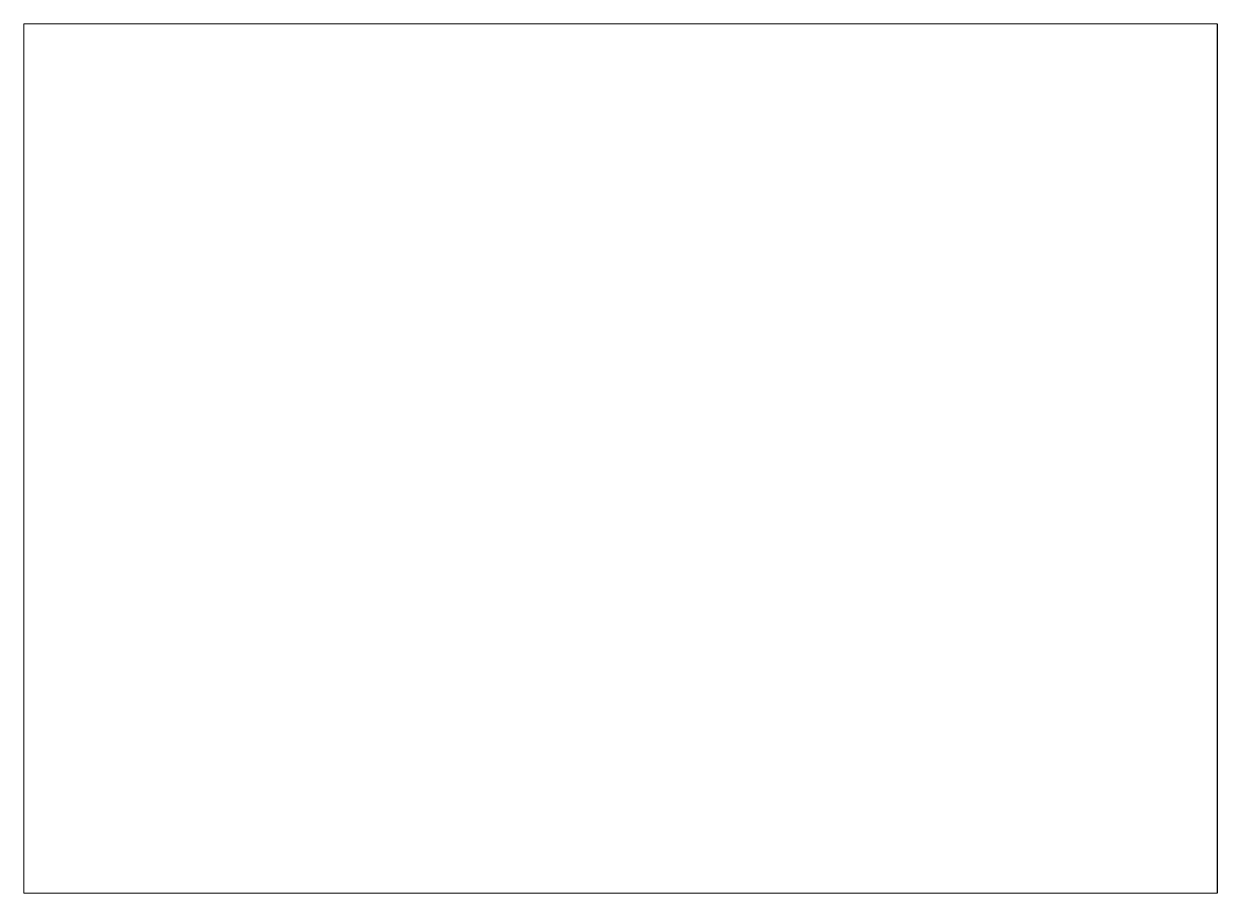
# Paper-space layout 'Layout1' of a CAD drawing. Header units: millimetres. Extents: x 0 to 257, y 4 to 191.
# The model-space entities are those that its viewports show. They can reach past a viewport. Long polylines and large blocks are cut down to what shows.
import ezdxf

# ---------------------------------------------------------------- set-up
doc = ezdxf.new("R2010")
doc.units = ezdxf.units.MM
doc.header["$LTSCALE"] = 10
doc.layers.add('MEMBERS', color=5, linetype='Continuous')

msp = doc.modelspace()

# ---------------------------------------------------------------- linework, layer by layer
at = {"layer": 'MEMBERS', "color": 3, "linetype": 'Continuous'}
for p, q in [((0, -108.59), (0, 108.59)), ((0, 108.59), (298.01, 108.59)), ((298.01, 108.59), (298.01, -108.59)), ((298.01, -108.59), (0, -108.59))]:
    msp.add_line(p, q, dxfattribs=at)

psp = doc.layouts.get("Layout1")

# ---------------------------------------------------------------- viewports
at = {"layer": '0'}
psp.add_viewport(center=(128.5, 97.5), size=(257, 187.2896), view_center_point=(149.01, 0), view_height=217.1778, dxfattribs=at)

doc.saveas('drawing.dxf')
